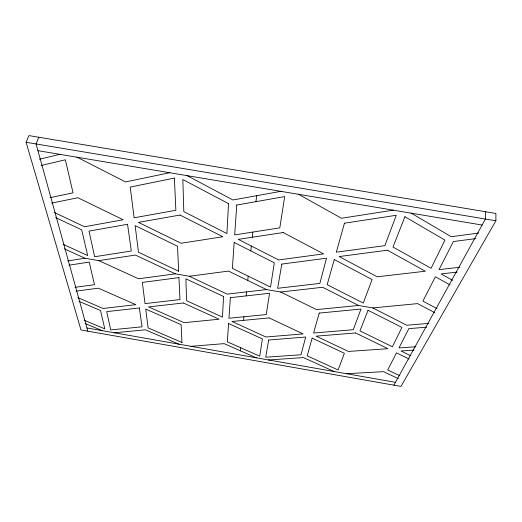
<?xml version="1.0" encoding="UTF-8"?>
<svg xmlns="http://www.w3.org/2000/svg" width="522" height="522" viewBox="0 0 522 522"><rect width="100%" height="100%" fill="white"/><g stroke="black" fill="none" stroke-linecap="round" stroke-linejoin="round"><path stroke-width="0.78" d="M495.887 220.78L495.9 213.452L28.886 135.589L26.1 142.284L80.988 329.963L400.974 386.411L495.887 220.78L26.1 142.284M485.506 211.717L485.427 219.031L393.908 385.164M240.401 350.823L240.727 347.743M243.585 320.358L243.963 316.769M246.143 295.902L246.56 291.883M247.754 280.445L248.204 276.138M250.841 250.912L251.35 246.032M252.27 237.242L252.811 232.075M255.989 201.642L256.609 195.711M38.798 137.24L36.07 143.948L87.833 331.17M39.378 159.243L60.01 154.277M41.114 165.507L65.341 159.797L73.054 192.859L50.053 197.649M169.924 172.678L125.554 181.924L76.838 157.089M51.574 203.11L77.941 197.74L123.179 219.769L84.512 226.744L54.157 212.408M281.11 191.293L232.897 199.985L186.948 175.529M67.658 260.948L84.995 258.24L98.834 260.635L138.552 278.781L175.327 273.835L189.297 276.249L227.142 294.127L266.514 289.579L280.621 292.013L322.635 287.276L358.568 305.468L372.806 307.928L417.646 303.615L434.774 312.671M393.588 210.125L341.447 218.255L298.33 194.177M68.839 265.202L89.21 262.096L94.489 284.712L74.992 287.328M98.834 260.635L135.374 255.062L175.327 273.835M478.837 233.014L451.223 236.727L411.01 213.041M76.049 291.132L98.423 288.19L135.798 304.678L103.01 308.469L77.856 297.631M189.297 276.249L228.551 271.088L266.514 289.579M475.744 238.6L453.377 241.542L439.002 269.652L459.908 267.238M457.22 272.092L441.11 273.913L452.652 280.353M358.568 305.468L316.547 309.611L280.621 292.013M114.168 332.801L145.403 329.8L179.085 344.246M428.843 323.405L406.788 325.245L372.806 307.928M190.935 346.334L224.114 343.639L256.367 357.864M426.755 327.177L408.85 328.632L398.991 347.92L415.936 346.738M268.315 359.971L303.471 357.59L334.282 371.599M414.077 350.092L400.994 350.98L410.905 355.834M346.321 373.719L383.487 371.657L398.299 378.62M37.93 150.669L482.119 225.041M86.946 327.96L395.461 382.339M84.133 320.208L104.798 328.873L100.518 310.551L78.868 301.266M85.047 323.477L102.41 330.733M64.284 248.824L84.995 258.24M63.018 244.263L87.683 255.532L81.68 229.83L55.593 217.576M399.891 375.742L387.709 369.981L396.459 352.865L409.131 359.038M437.012 308.632L422.911 301.129L435.361 276.771L450.114 284.947M223.56 296.503L222.457 317.122L186.576 300.724L185.897 278.807L223.56 296.503M228.519 203.645L226.92 233.575L183.822 211.619L182.83 179.503L228.519 203.645M228.577 323.536L227.318 341.806L259.708 356.154L262.403 338.915L228.577 323.536M230.359 297.684L228.943 318.25L266.22 314.577L269.554 293.26L230.359 297.684M234.169 242.469L232.381 268.386L270.526 287.067L274.324 262.807L234.169 242.469M236.753 205.035L234.691 234.9L279.799 227.866L284.699 196.579L236.753 205.035M268.686 340.018L265.711 357.218L301.018 354.751L305.703 337.01L268.686 340.018M281.808 264.086L277.626 288.294L319.855 283.413L326.511 258.214L281.808 264.086M312.156 338.139L307.184 355.834L338.099 369.967L344.376 353.277L312.156 338.139M319.196 313.083L313.591 333.023L353.237 329.715L361.009 309.063L319.196 313.083M334.243 259.532L327.177 284.673L363.26 303.067L372.108 279.544L334.243 259.532M344.461 223.188L336.312 252.185L384.851 245.653L396.27 215.286L344.461 223.188M368.075 310.283L359.965 330.883L392.394 346.771L401.927 327.431L368.075 310.283M404.909 216.734L392.981 247.03L431.068 268.301L444.953 240.12L404.909 216.734M174.394 178.087L130.232 187.085L134.128 217.798L175.868 210.268L174.394 178.087M127.544 224.297L89.021 231.089L94.652 256.739L131.322 251.017L127.544 224.297M180.005 215.044L138.447 222.372L181.088 243.259L222.861 236.747L180.005 215.044M283.159 232.531L238.286 239.37L278.644 259.943L323.581 253.894L283.159 232.531M178.961 277.606L142.336 282.422L145.025 303.615L179.973 299.576L178.961 277.606M387.428 250.208L339.169 256.55L377.197 276.79L425.358 271.225L387.428 250.208M139.374 307.947L106.697 311.634L110.71 329.911L142.043 326.824L139.374 307.947M183.379 302.982L148.568 306.91L184.135 322.674L219.096 319.223L183.379 302.982M269.098 317.905L231.977 321.474L265.952 336.997L303.125 333.897L269.098 317.905M355.58 332.958L316.117 336.161L348.461 351.443L387.892 348.696L355.58 332.958M181.937 342.458L148.104 327.888L145.716 309.057L181.121 324.671L181.937 342.458M178.668 271.225L138.506 252.25L135.12 225.589L177.519 246.24L178.668 271.225"/></g></svg>
